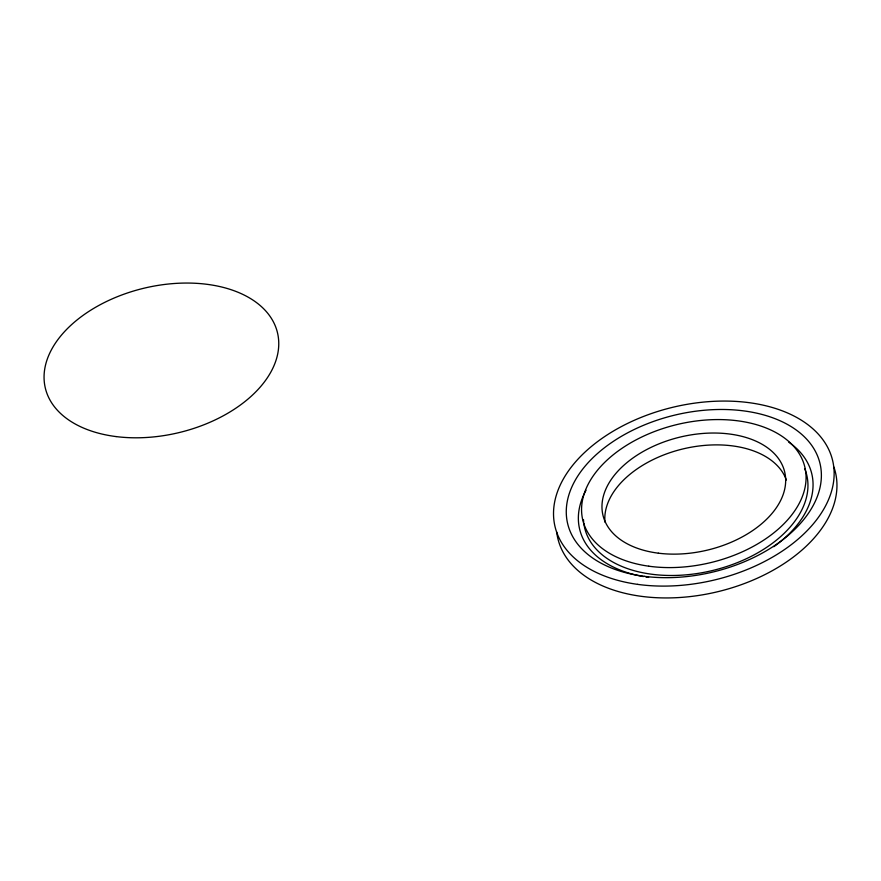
<?xml version="1.0" encoding="UTF-8"?>
<svg xmlns="http://www.w3.org/2000/svg" width="881" height="881" viewBox="0 0 881 881"><rect width="100%" height="100%" fill="white"/><g stroke="black" fill="none" stroke-linecap="round" stroke-linejoin="round"><path stroke-width="1.32" d="M604.983 522.169A93.397 58.135 -13.4 0 1 684.008 448.682A93.397 58.135 -13.4 0 1 786.381 480.046M833.911 467.095A142.678 88.827 -13.4 0 1 716.429 592.021A142.678 88.827 -13.4 0 1 556.715 532.091M788.781 442.185A119.331 74.29 -13.4 0 1 773.837 546.694M648.625 577.396A119.331 74.29 -13.4 0 1 646.004 577.011M643.405 576.57A119.331 74.29 -13.4 0 1 586.03 490.265M804.694 468.626A114.145 71.053 -13.4 0 1 713.577 570.26A114.145 71.053 -13.4 0 1 583.795 523.094M583.663 521.937A114.145 71.053 -13.4 0 1 583.497 519.592M116.094 436.58A119.331 74.29 -13.4 0 0 277.812 334.229A119.331 74.29 -13.4 0 0 90.314 310.475A119.331 74.29 -13.4 0 0 116.094 436.58M637.536 584.356A142.678 88.827 -13.4 0 0 833.283 463.681A142.678 88.827 -13.4 0 0 610.654 432.714A142.678 88.827 -13.4 0 0 637.536 584.356M644.573 576.35A129.705 80.744 -13.4 0 0 820.354 465.102A129.705 80.744 -13.4 0 0 616.546 439.289A129.705 80.744 -13.4 0 0 644.573 576.35M658.36 553.18A93.397 58.135 -13.4 0 0 784.927 473.075A93.397 58.135 -13.4 0 0 638.185 454.486A93.397 58.135 -13.4 0 0 658.36 553.18M648.79 566.197A114.145 71.053 -13.4 0 0 805.388 469.661A114.145 71.053 -13.4 0 0 627.294 444.883A114.145 71.053 -13.4 0 0 648.79 566.197"/></g></svg>
